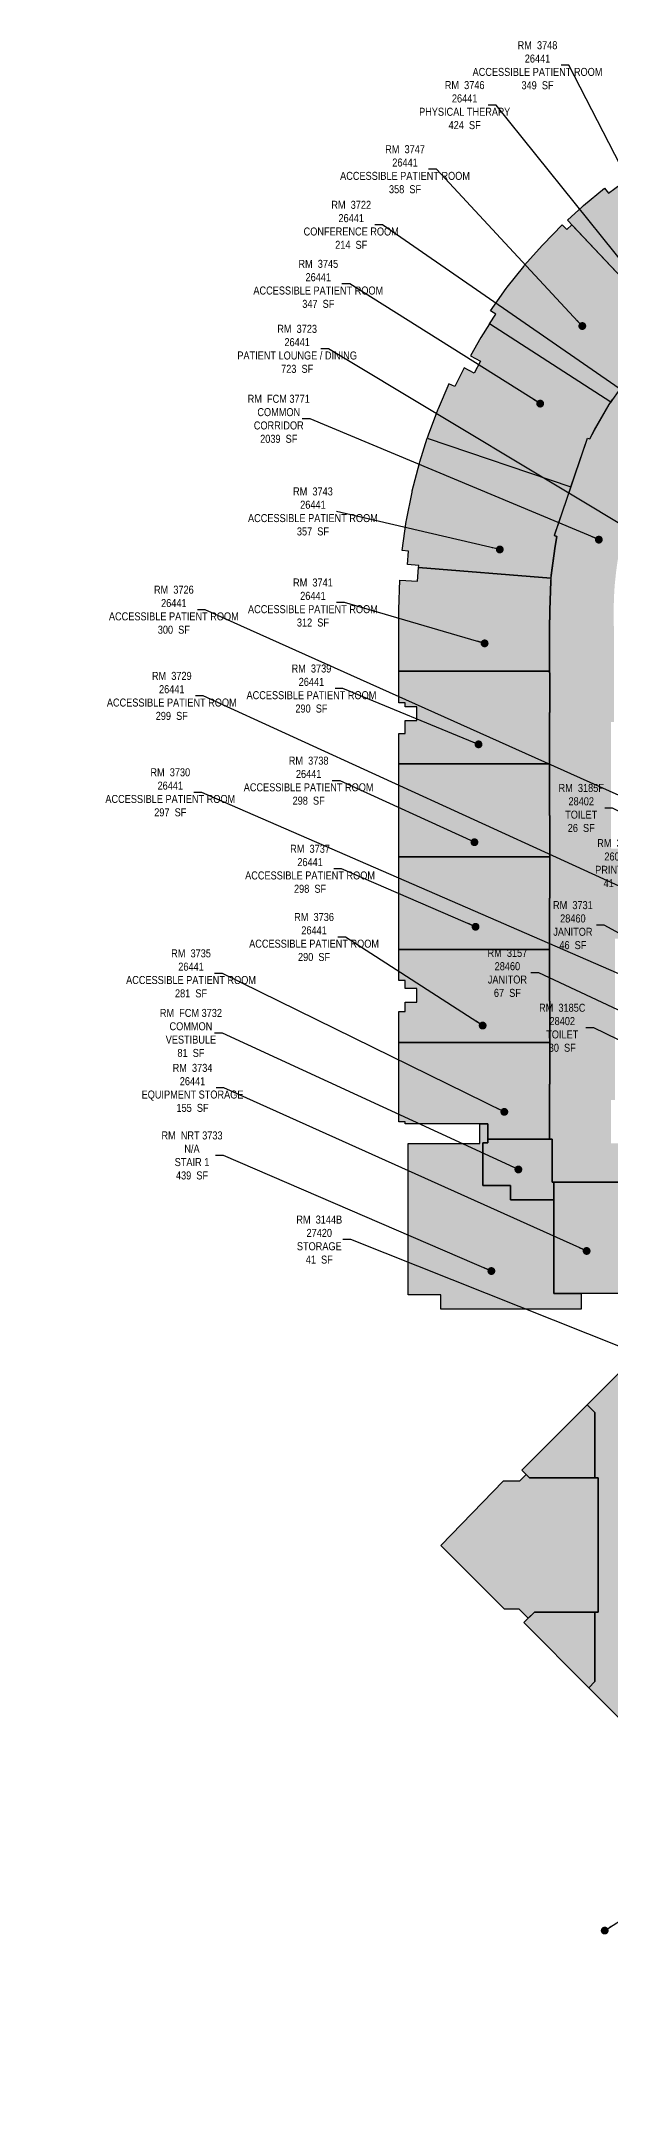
# Model space of a CAD drawing. Header units: inches. Extents: x -2929 to 5743, y -2530 to 4297.
# Drawn here: x -667 to 330, y 700 to 4297 of the extents above; entities that cross this region are included whole.
import ezdxf

# ---------------------------------------------------------------- set-up
doc = ezdxf.new("R2010")
doc.units = ezdxf.units.IN
doc.header["$LTSCALE"] = 48
doc.header["$MEASUREMENT"] = 0
for name, color, linetype in [('0-LABEL', 3, 'Continuous'), ('1-NRT', 200, 'Continuous'), ('1-NRT-PTN', 253, 'Continuous'), ('3-FCM', 190, 'Continuous'), ('3-FCM-PTN', 9, 'Continuous'), ('4-OCC', 6, 'Continuous'), ('4-OCC-PTN', 95, 'Continuous')]:
    doc.layers.add(name, color=color, linetype=linetype)
doc.styles.add('ArialN', font='ARIALN.TTF')
doc.dimstyles.new('AB-220', dxfattribs={"dimscale": 220, "dimtxt": 0.070312, "dimasz": 0.0625, "dimexe": 0.0625, "dimexo": 0.125, "dimgap": 0.1875, "dimtad": 0, "dimdec": 4, "dimrnd": 0.0625, "dimzin": 0, "dimdsep": 46, "dimlunit": 4, "dimtxsty": 'ArialN', "dimblk": 'ARCHTICK', "dimcen": 0.0625, "dimclrd": 256, "dimclre": 256, "dimclrt": 256, "dimadec": 0, "dimazin": 0, "dimtfac": 1, "dimtdec": 4, "dimtofl": 0, "dimtmove": 2, "dimatfit": 3, "dimldrblk": 'DOT', "dimfxl": 0, "dimfrac": 2, "dimtolj": 1, "dimtzin": 0, "dimlwd": -1, "dimlwe": -1, "dimarcsym": 0})

# ---------------------------------------------------------------- blocks, each defined once
blk = doc.blocks.new('_ArchTick')
at = {"const_width": 0.15}
blk.add_lwpolyline([(-0.5, -0.5), (0.5, 0.5)], dxfattribs=at)
blk = doc.blocks.new('_Dot')
at = {"lineweight": -2}
blk.add_line((-0.5, 0), (-1, 0), dxfattribs=at)
at = {"const_width": 0.5}
blk.add_lwpolyline([(-0.25, 0, 1), (0.25, 0, 1)], format="xyb", close=True, dxfattribs=at)

msp = doc.modelspace()

# ---------------------------------------------------------------- hatches: boundary and pattern name
at = {"layer": '1-NRT-PTN'}
h = msp.add_hatch(color=256, dxfattribs=at)
h.dxf.hatch_style = 1
h.paths.add_polyline_path([(230.6, 2269.2), (230.6, 2105.3), (278.6, 2105.3), (278.6, 2078.2), (32.7, 2078.2), (32.7, 2103.1), (-24.4, 2103.1), (-24.4, 2368.1), (101.1, 2368.1), (101.1, 2402.3), (115.1, 2402.3), (115.1, 2369.2), (106.3, 2369.2), (106.3, 2294.6), (154.5, 2294.6), (154.5, 2269.2)])
msp.add_hatch(color=256, dxfattribs=at).paths.add_polyline_path([(144.1, 1553.3), (32.6, 1664.7), (142.5, 1777.4), (170.9, 1777.4), (182.2, 1788.6), (188.1, 1782.6), (307.9, 1782.6), (307.9, 1610.2), (307.9, 1547.9), (196.8, 1548), (185.8, 1537.4), (169.9, 1553.3)])
at = {"layer": '3-FCM-PTN'}
h = msp.add_hatch(color=256, dxfattribs=at)
h.dxf.hatch_style = 1
edge = h.paths.add_edge_path()
edge.add_line((480.8, 3009.3), (481.2, 3009.7))
edge.add_line((481.2, 3009.7), (556.3, 3084.8))
edge.add_line((556.3, 3084.8), (880.4, 3408.9))
edge.add_line((880.4, 3408.9), (959.7, 3329.7))
edge.add_line((959.7, 3329.7), (958.8, 3328.8))
edge.add_line((958.8, 3328.8), (774.8, 3144.7))
edge.add_line((774.8, 3144.7), (774.4, 3144.4))
edge.add_line((774.4, 3144.4), (693.7, 3063.6))
edge.add_line((693.7, 3063.6), (377.2, 2747.1))
edge.add_line((377.2, 2747.1), (377.2, 2726))
edge.add_line((377.2, 2726), (337.8, 2726))
edge.add_line((337.8, 2726), (337.8, 2443.7))
edge.add_line((337.8, 2443.7), (330.6, 2443.7))
edge.add_line((330.6, 2443.7), (330.6, 2368.2))
edge.add_line((330.6, 2368.2), (345.3, 2368.2))
edge.add_line((345.3, 2368.2), (345.3, 2300.3))
edge.add_line((345.3, 2300.3), (227.5, 2300.3))
edge.add_line((227.5, 2300.3), (227.5, 2375.5))
edge.add_line((227.5, 2375.5), (223.1, 2375.5))
edge.add_line((223.1, 2375.5), (223.1, 2471.7))
edge.add_line((223.1, 2471.7), (223.3, 2471.7))
edge.add_line((223.3, 2471.7), (223.3, 2617))
edge.add_line((223.3, 2617), (223.1, 2617))
edge.add_line((223.1, 2617), (223.1, 2797.2))
edge.add_line((223.1, 2797.2), (223.3, 2797.2))
edge.add_line((223.3, 2797.2), (223.3, 2942))
edge.add_line((223.3, 2942), (223.1, 2942))
edge.add_line((223.1, 2942), (223.1, 3122.2))
edge.add_line((223.1, 3122.2), (223.3, 3122.2))
edge.add_line((223.3, 3122.2), (223.3, 3191.5))
edge.add_line((223.3, 3191.5), (223.1, 3191.5))
edge.add_line((223.1, 3191.5), (223.1, 3284.1))
edge.add_line((223.1, 3284.1), (223.3, 3284.1))
edge.add_line((223.3, 3284.1), (223.3, 3301))
edge.add_line((223.3, 3301), (225.5, 3351.9))
edge.add_line((225.5, 3351.9), (225.6, 3356.8))
edge.add_line((225.6, 3356.8), (226.1, 3362.4))
edge.add_line((226.1, 3362.4), (232.7, 3412.9))
edge.add_line((232.7, 3412.9), (235.8, 3430.2))
edge.add_line((235.8, 3430.2), (231.4, 3431.7))
edge.add_line((231.4, 3431.7), (289.3, 3602.3))
edge.add_line((289.3, 3602.3), (293.7, 3600.8))
edge.add_line((293.7, 3600.8), (301.7, 3616.3))
edge.add_line((301.7, 3616.3), (327.6, 3660.9))
edge.add_line((327.6, 3660.9), (330.4, 3665.2))
edge.add_line((330.4, 3665.2), (333.4, 3670))
edge.add_line((333.4, 3670), (363.2, 3711.9))
edge.add_line((363.2, 3711.9), (373.8, 3725.3))
edge.add_line((373.8, 3725.3), (370.6, 3728.7))
edge.add_line((370.6, 3728.7), (501.8, 3852.1))
edge.add_line((501.8, 3852.1), (505, 3848.7))
edge.add_line((505, 3848.7), (519.5, 3858.7))
edge.add_line((519.5, 3858.7), (562.7, 3885.7))
edge.add_line((562.7, 3885.7), (567.6, 3888.4))
edge.add_line((567.6, 3888.4), (572.5, 3891.2))
edge.add_line((572.5, 3891.2), (618.1, 3914))
edge.add_line((618.1, 3914), (634.2, 3921))
edge.add_line((634.2, 3921), (633, 3925.5))
edge.add_line((633, 3925.5), (721.8, 3949.8))
edge.add_line((721.8, 3949.8), (747.9, 3846.1))
edge.add_line((747.9, 3846.1), (748.8, 3842.3))
edge.add_arc((896.7, 3300.7), 561.5, 105.2734, 119.0253)
edge.add_arc((878.9, 3324.8), 531.8, 118.6132, 128.8281)
edge.add_arc((896.6, 3301.1), 561.3, 128.7098, 140.2622)
edge.add_arc((871.2, 3320.3), 529.6, 140.114, 150.5668)
edge.add_arc((896.6, 3301), 561.1, 150.1227, 174.7582)
edge.add_arc((907.5, 3300.2), 572.1, 174.7774, 179.4419)
edge.add_line((335.5, 3305.8), (335.6, 3251.8))
edge.add_line((335.6, 3251.8), (335.6, 3120))
edge.add_line((335.6, 3120), (335.6, 3105.5))
edge.add_line((335.6, 3105.5), (334.8, 3105.5))
edge.add_line((334.8, 3105.5), (330.5, 3105.5))
edge.add_line((330.5, 3105.5), (330.8, 3105.5))
edge.add_line((330.8, 3105.5), (330.5, 3105.5))
edge.add_line((330.5, 3105.5), (330.8, 2992.6))
edge.add_line((330.8, 2992.6), (330.8, 2884.6))
edge.add_arc((331.8, 2884.6), 1, 180, 270)
edge.add_line((331.8, 2883.6), (362.1, 2883.6))
edge.add_line((362.1, 2883.6), (482.5, 3004.1))
edge.add_line((482.5, 3004.1), (479, 3007.5))
edge.add_line((479, 3007.5), (480.8, 3009.3))
h = msp.add_hatch(color=256, dxfattribs=at)
h.dxf.hatch_style = 1
h.paths.add_polyline_path([(227.5, 2375.5), (227.5, 2300.3), (230.6, 2300.3), (230.6, 2269.2), (154.5, 2269.2), (154.5, 2294.6), (106.3, 2294.6), (106.3, 2369.2), (115.1, 2369.2), (115.1, 2375.5)])
at = {"layer": '4-OCC-PTN'}
h = msp.add_hatch(color=192, dxfattribs=at)
h.dxf.hatch_style = 1
h.paths.add_polyline_path([(567.6, 3888.4), (562.7, 3885.7), (519.4, 3858.7), (505, 3848.7), (501.8, 3852.1), (436.2, 3790.4), (254.7, 3983.6), (280.7, 4007.5), (282.7, 4009.2), (319.5, 4039.6), (326.4, 4030.8), (348.2, 4047), (359.7, 4030.9), (379.2, 4044.9), (367.7, 4061), (375.5, 4066.2), (375.4, 4066.3), (412.2, 4090.7), (406.5, 4099.8), (438.7, 4118.7)])
h = msp.add_hatch(color=192, dxfattribs=at)
h.dxf.hatch_style = 1
h.paths.add_polyline_path([(262.3, 3975.5), (436.2, 3790.4), (370.6, 3728.7), (373.8, 3725.3), (363, 3711.5), (333.4, 3669.9), (332.1, 3667.9), (330.4, 3665.2), (117.9, 3801.9), (128.8, 3818.9), (119.6, 3825.1), (147.3, 3864.1), (148.9, 3866.1), (177.8, 3902.5), (179.5, 3904.5), (210.3, 3939.3), (212, 3941.2), (245.4, 3975.1), (253.3, 3967.2)])
h = msp.add_hatch(color=192, dxfattribs=at)
h.dxf.hatch_style = 1
h.paths.add_polyline_path([(330.4, 3665.2), (117.9, 3801.9), (102.7, 3778), (84.8, 3746.3), (102.3, 3737), (91, 3715.8), (73.5, 3725.1), (57.2, 3692.4), (47.1, 3697.1), (28.1, 3653.3), (27.1, 3650.9), (10.8, 3607.4), (9.1, 3602.2), (260.4, 3517), (289.3, 3602.3), (293.7, 3600.8), (301.8, 3616.4), (327.6, 3660.9)])
h = msp.add_hatch(color=192, dxfattribs=at)
h.dxf.hatch_style = 1
h.paths.add_polyline_path([(225.6, 3356.8), (-6, 3376), (-5.7, 3379.1), (-25.7, 3380.8), (-23.8, 3404.3), (-34.8, 3405.5), (-27.7, 3456.1), (-27.2, 3458.6), (-17.6, 3507.4), (-17.1, 3509.9), (-4.7, 3558.1), (-4, 3560.6), (9.1, 3602.2), (260.4, 3517), (231.4, 3431.7), (235.8, 3430.2), (232.7, 3412.9), (226.1, 3361.9)])
h = msp.add_hatch(color=192, dxfattribs=at)
h.dxf.hatch_style = 1
h.paths.add_polyline_path([(223.1, 3194.6), (-40.7, 3194.6), (-40.7, 3299.7), (-40.6, 3302.4), (-39.2, 3353.4), (-8, 3351.6), (-6, 3376), (225.6, 3356.8), (225.5, 3351.9), (223.3, 3301), (223.3, 3284.1), (223.1, 3284.1), (223.1, 3197.9)])
h = msp.add_hatch(color=192, dxfattribs=at)
h.dxf.hatch_style = 1
h.paths.add_polyline_path([(223.3, 3191.5), (223.3, 3122.2), (223.1, 3122.2), (223.1, 3032.1), (-40.7, 3032.1), (-40.7, 3085), (-29.5, 3085), (-29.5, 3108), (-9.4, 3108), (-9.4, 3131.7), (-29.5, 3131.7), (-29.5, 3139), (-40.7, 3139), (-40.7, 3194.6), (223.1, 3194.6), (223.1, 3191.5), (223.3, 3191.5)])
h = msp.add_hatch(color=192, dxfattribs=at)
h.dxf.hatch_style = 1
h.paths.add_polyline_path([(223.3, 2869.6), (223.3, 2942), (223.1, 2942), (223.1, 3032.1), (-40.7, 3032.1), (-40.7, 2869.6)])
h = msp.add_hatch(color=192, dxfattribs=at)
h.dxf.hatch_style = 1
h.paths.add_polyline_path([(223.1, 2707.1), (223.1, 2797.2), (223.3, 2869.6), (-40.7, 2869.6), (-40.7, 2707.1)])
h = msp.add_hatch(color=192, dxfattribs=at)
h.dxf.hatch_style = 1
h.paths.add_polyline_path([(223.3, 2544.6), (223.3, 2617), (223.1, 2617), (223.1, 2707.1), (-40.7, 2707.1), (-40.7, 2653), (-29.5, 2653), (-29.5, 2639), (-9.4, 2639), (-9.4, 2615), (-29.5, 2615), (-29.5, 2599), (-40.7, 2599), (-40.7, 2544.6)])
h = msp.add_hatch(color=192, dxfattribs=at)
h.dxf.hatch_style = 1
h.paths.add_polyline_path([(-40.7, 2544.6), (-40.7, 2406), (-29.5, 2406), (-29.5, 2402.3), (115.1, 2402.3), (115.1, 2375.5), (223.1, 2375.5), (223.1, 2471.7), (223.3, 2544.6)])
for points in [[(1009.5, 2353.6), (1084.8, 2278.3), (1086.7, 2280.2), (1091.1, 2275.7), (1057.2, 2241.8), (1136.2, 2162.8), (1156.8, 2183.4), (1231.7, 2108.6), (1211, 2087.9), (1367.1, 1931.9), (1295.6, 1860.3), (1240.7, 1860.3), (1240.7, 1871.1), (1259, 1889.4), (1077.3, 2071), (1064.1, 2057.8), (1022.1, 2099.7), (1035.4, 2113), (854.2, 2294.1), (841, 2280.9), (829.2, 2292.6), (823.2, 2286.7), (821.4, 2288.5), (804.4, 2271.5), (806.3, 2269.7), (750.2, 2213.6), (636.3, 2099.6), (619.3, 2082.6), (482.5, 1945.8), (510.3, 1918.1), (439, 1846.8), (439, 1698.2), (464, 1673.3), (439, 1648.3), (439, 1521.5), (408.8, 1521.5), (408.8, 1459), (478.1, 1389.7), (587.7, 1389.7), (595.2, 1389.7), (613.1, 1389.7), (613.1, 1368.5), (613.1, 1361.1), (613.1, 1254.6), (897.6, 970.2), (1037.7, 970.2), (1170.7, 1103.2), (1326.6, 1259.1), (1326.6, 1280.9), (1329.3, 1280.9), (1329.3, 1328.9), (1326.6, 1328.9), (1326.6, 1400.4), (1398.1, 1400.4), (1398.1, 1397.8), (1446.1, 1397.8), (1446.1, 1400.4), (1467.9, 1400.4), (1541.1, 1473.5), (1541.1, 1623.5), (1495.6, 1669), (1493.4, 1666.8), (1476.2, 1683.9), (1346.1, 1683.9), (1283.7, 1746.3), (1240.7, 1746.3), (1240.7, 1860.3), (1295.6, 1860.3), (1367.1, 1931.9), (1503, 1795.9), (1499.3, 1792.2), (1605.8, 1685.7), (1609.5, 1689.4), (1659.8, 1639.1), (1769.5, 1639.1), (1769.5, 1532.6), (1752.5, 1532.6), (1652.1, 1432.2), (1652.1, 1341.7), (1671, 1322.8), (1612.1, 1263.4), (1543.1, 1332.4), (1502.8, 1292.1), (1507.4, 1287.5), (1329.8, 1109.9), (1360.2, 1079.5), (1358.3, 1077.6), (1392.3, 1043.7), (1394.1, 1045.5), (1406.3, 1033.3), (1317.8, 944.8), (1305.6, 957), (1307.4, 958.8), (1273.5, 992.8), (1271.6, 990.9), (1241.2, 1021.3), (1053.6, 833.7), (1043.8, 823.9), (1058.8, 809), (1088.1, 779.7), (1008, 699.6), (292, 1415.6), (302.6, 1426.3), (302.6, 1547.9), (307.9, 1547.9), (307.9, 1782.6), (302.6, 1782.6), (302.6, 1896.9), (288.8, 1910.8), (839, 2461), (977.4, 2321.5)], [(288.8, 1910.8), (302.6, 1896.9), (302.6, 1782.6), (188.1, 1782.6), (174.4, 1796.4)], [(177.8, 1529.8), (196.8, 1548), (302.6, 1547.9), (302.6, 1426.3), (292, 1415.6)]]:
    msp.add_hatch(color=121, dxfattribs=at).paths.add_polyline_path(points)
h = msp.add_hatch(color=192, dxfattribs=at)
h.dxf.hatch_style = 1
h.paths.add_polyline_path([(345.3, 2300.3), (345.3, 2105.3), (230.6, 2105.3), (230.6, 2300.3)])

# ---------------------------------------------------------------- linework, layer by layer
at = {"layer": '1-NRT'}
for points in [[(230.6, 2269.2), (230.6, 2105.3), (278.6, 2105.3), (278.6, 2078.2), (32.7, 2078.2), (32.7, 2103.1), (-24.4, 2103.1), (-24.4, 2368.1), (101.1, 2368.1), (101.1, 2402.3), (115.1, 2402.3), (115.1, 2369.2), (106.3, 2369.2), (106.3, 2294.6), (154.5, 2294.6), (154.5, 2269.2), (230.6, 2269.2)], [(144.1, 1553.3), (32.6, 1664.7), (142.5, 1777.4), (170.9, 1777.4), (182.2, 1788.6), (188.1, 1782.6), (307.9, 1782.6), (307.9, 1610.2), (307.9, 1547.9), (196.8, 1548), (185.8, 1537.4), (169.9, 1553.3)]]:
    msp.add_lwpolyline(points, close=True, dxfattribs=at)
at = {"layer": '3-FCM'}
msp.add_lwpolyline([(345.3, 2300.3), (227.5, 2300.3), (227.5, 2375.5), (223.1, 2375.5), (223.1, 2471.7), (223.3, 2471.7), (223.3, 2617), (223.1, 2617), (223.1, 2797.2), (223.3, 2797.2), (223.3, 2942), (223.1, 2942), (223.1, 3122.2), (223.3, 3122.2), (223.4, 3191.5), (223.1, 3191.5), (223.1, 3284.1), (223.4, 3284.1), (223.3, 3301), (225.5, 3351.9), (225.7, 3356.8), (226.1, 3362.4), (232.7, 3412.9), (235.9, 3430.2), (231.5, 3431.7), (289.3, 3602.3), (293.8, 3600.8), (301.7, 3616.3), (327.6, 3660.9), (330.4, 3665.2), (333.4, 3669.9)], dxfattribs=at)
msp.add_lwpolyline([(227.5, 2375.5), (227.5, 2300.3), (230.6, 2300.3), (230.6, 2269.2), (154.5, 2269.2), (154.5, 2294.6), (106.3, 2294.6), (106.3, 2369.2), (115.1, 2369.2), (115.1, 2375.5), (227.5, 2375.5)], close=True, dxfattribs=at)
at = {"layer": '4-OCC'}
for p, q in [((330.4, 3665.3), (117.9, 3801.9)), ((328.7, 3662.7), (332, 3667.8)), ((223.1, 2703.2), (223.1, 2711))]:
    msp.add_line(p, q, dxfattribs=at)
for points in [[(567.6, 3888.4), (562.7, 3885.7), (519.4, 3858.7), (505, 3848.7), (501.8, 3852.1), (436.2, 3790.4), (254.7, 3983.6), (280.7, 4007.5), (282.7, 4009.2), (319.5, 4039.6), (326.4, 4030.8), (348.2, 4047), (359.7, 4030.9), (379.2, 4044.9), (367.7, 4061), (375.5, 4066.2), (375.4, 4066.3), (412.2, 4090.7), (406.5, 4099.8), (438.7, 4118.7)], [(262.3, 3975.5), (436.2, 3790.4), (370.6, 3728.7), (373.8, 3725.3), (363, 3711.5), (333.4, 3669.9), (332.1, 3667.9), (330.4, 3665.2), (117.9, 3801.9), (128.8, 3818.9), (119.6, 3825.1), (147.3, 3864.1), (148.9, 3866.1), (177.8, 3902.5), (179.5, 3904.5), (210.3, 3939.3), (212, 3941.2), (245.4, 3975.1), (253.3, 3967.2), (262.3, 3975.5)], [(330.4, 3665.2), (117.9, 3801.9), (102.7, 3778), (84.8, 3746.3), (102.3, 3737), (91, 3715.8), (73.5, 3725.1), (57.2, 3692.4), (47.1, 3697.1), (28.1, 3653.3), (27.1, 3650.9), (10.8, 3607.4), (9.1, 3602.2), (260.4, 3517), (289.3, 3602.3), (293.7, 3600.8), (301.8, 3616.4), (327.6, 3660.9)], [(225.6, 3356.8), (-6, 3376), (-5.7, 3379.1), (-25.7, 3380.8), (-23.8, 3404.3), (-34.8, 3405.5), (-27.7, 3456.1), (-27.2, 3458.6), (-17.6, 3507.4), (-17.1, 3509.9), (-4.7, 3558.1), (-4, 3560.6), (9.1, 3602.2), (260.4, 3517), (231.4, 3431.7), (235.8, 3430.2), (232.7, 3412.9), (226.1, 3361.9)], [(223.1, 3194.6), (-40.7, 3194.6), (-40.7, 3299.7), (-40.6, 3302.4), (-39.2, 3353.4), (-8, 3351.6), (-6, 3376), (225.6, 3356.8), (225.5, 3351.9), (223.3, 3301), (223.3, 3284.1), (223.1, 3284.1), (223.1, 3197.9)], [(223.3, 3191.5), (223.3, 3122.2), (223.1, 3122.2), (223.1, 3032.1), (-40.7, 3032.1), (-40.7, 3085), (-29.5, 3085), (-29.5, 3108), (-9.4, 3108), (-9.4, 3131.7), (-29.5, 3131.7), (-29.5, 3139), (-40.7, 3139), (-40.7, 3194.6), (223.1, 3194.6), (223.1, 3191.5), (223.3, 3191.5)], [(223.3, 2869.6), (-40.7, 2869.6), (-40.7, 3032.1), (223.1, 3032.1), (223.1, 2942), (223.3, 2942)], [(223.1, 2707.1), (-40.7, 2707.1), (-40.7, 2869.6), (223.3, 2869.6), (223.3, 2797.2), (223.1, 2797.2)], [(223.3, 2544.6), (-40.7, 2544.6), (-40.7, 2599), (-29.5, 2599), (-29.5, 2615), (-9.4, 2615), (-9.4, 2639), (-29.5, 2639), (-29.5, 2653), (-40.7, 2653), (-40.7, 2707.1), (223.1, 2707.1), (223.1, 2617), (223.3, 2617)], [(223.3, 2544.6), (223.3, 2471.7), (223.1, 2471.7), (223.1, 2375.5), (115.1, 2375.5), (115.1, 2402.3), (-29.5, 2402.3), (-29.5, 2406), (-40.7, 2406), (-40.7, 2544.6)], [(345.3, 2300.3), (345.3, 2105.3), (230.6, 2105.3), (230.6, 2300.3)], [(288.8, 1910.8), (302.6, 1896.9), (302.6, 1782.6), (188.1, 1782.6), (174.4, 1796.4)], [(177.8, 1529.8), (196.8, 1548), (302.6, 1547.9), (302.6, 1426.3), (292, 1415.6)]]:
    msp.add_lwpolyline(points, close=True, dxfattribs=at)
msp.add_lwpolyline([(1008, 699.6), (292, 1415.6), (302.6, 1426.3), (302.6, 1547.9), (307.9, 1547.9), (307.9, 1782.6), (302.6, 1782.6), (302.6, 1896.9), (288.8, 1910.8), (839, 2461)], dxfattribs=at)

# ---------------------------------------------------------------- texts
at = {"layer": '0-LABEL', "char_height": 14, "attachment_point": 5, "style": 'ArialN'}
for s, insert in [('RM  3748\\P26441\\PACCESSIBLE PATIENT ROOM\\P349  SF', (202, 4254.5)), ('RM  3746\\P26441\\PPHYSICAL THERAPY\\P424  SF', (74.5, 4184.8)), ('RM  3747\\P26441\\PACCESSIBLE PATIENT ROOM\\P358  SF', (-29.8, 4072.6)), ('RM  3722\\P26441\\PCONFERENCE ROOM\\P214  SF', (-124, 3975.3)), ('RM  3745\\P26441\\PACCESSIBLE PATIENT ROOM\\P347  SF', (-181.6, 3872)), ('RM  3723\\P26441\\PPATIENT LOUNGE / DINING\\P723  SF', (-218.6, 3758.3)), ('RM  FCM 3771\\PCOMMON\\PCORRIDOR\\P2039  SF', (-250.8, 3635.9)), ('RM  3743\\P26441\\PACCESSIBLE PATIENT ROOM\\P357  SF', (-191, 3473.8)), ('RM  3741\\P26441\\PACCESSIBLE PATIENT ROOM\\P312  SF', (-191, 3314.4)), ('RM  3726\\P26441\\PACCESSIBLE PATIENT ROOM\\P300  SF', (-434.4, 3301.8)), ('RM  3739\\P26441\\PACCESSIBLE PATIENT ROOM\\P290  SF', (-193.6, 3163.9)), ('RM  3729\\P26441\\PACCESSIBLE PATIENT ROOM\\P299  SF', (-438, 3151)), ('RM  3730\\P26441\\PACCESSIBLE PATIENT ROOM\\P297  SF', (-440.6, 2982.3)), ('RM  3738\\P26441\\PACCESSIBLE PATIENT ROOM\\P298  SF', (-198.5, 3002.7)), ('RM  3185F\\P28402\\PTOILET\\P26  SF', (278.5, 2954.9)), ('RM  3737\\P26441\\PACCESSIBLE PATIENT ROOM\\P298  SF', (-196, 2848.5)), ('RM  3161\\P26010\\PPRINTING\\P41  SF', (341.3, 2858.3)), ('RM  3736\\P26441\\PACCESSIBLE PATIENT ROOM\\P290  SF', (-189, 2729.1)), ('RM  3731\\P28460\\PJANITOR\\P46  SF', (263.9, 2749.9)), ('RM  3735\\P26441\\PACCESSIBLE PATIENT ROOM\\P281  SF', (-404.3, 2665.5)), ('RM  3157\\P28460\\PJANITOR\\P67  SF', (149.3, 2666.3)), ('RM  FCM 3732\\PCOMMON\\PVESTIBULE\\P81  SF', (-404.5, 2561.2)), ('RM  3185C\\P28402\\PTOILET\\P30  SF', (245.3, 2570.3)), ('RM  3734\\P26441\\PEQUIPMENT STORAGE\\P155  SF', (-401.7, 2465.1)), ('RM  NRT 3733\\PN/A\\PSTAIR 1\\P439  SF', (-402.6, 2346.9)), ('RM  3144B\\P27420\\PSTORAGE\\P41  SF', (-179.9, 2199.6))]:
    msp.add_mtext(s, dxfattribs=dict(at, insert=insert))

# ---------------------------------------------------------------- leaders
at = {"layer": '0-LABEL', "annotation_type": 0, "has_hookline": 1}
for points, hookline_direction, text_width in [([(411.1, 3954.6), (257, 4254.5), (243.3, 4254.5)], 1, 226), ([(612.6, 3584), (129.5, 4184.8), (115.8, 4184.8)], 1, 158.1), ([(280.4, 3798.3), (25.2, 4072.6), (11.4, 4072.6)], 1, 226), ([(756.8, 3404), (-69, 3975.3), (-82.8, 3975.3)], 1, 164.6), ([(206.7, 3662.5), (-126.6, 3872), (-140.4, 3872)], 1, 226), ([(543.7, 3333.5), (-163.6, 3758.3), (-177.3, 3758.3)], 1, 207.2), ([(309.3, 3424.5), (-195.8, 3635.9), (-209.6, 3635.9)], 1, 104.5), ([(136, 3407.3), (-149.8, 3473.8)], 1, 226), ([(109.4, 3243), (-136, 3314.4), (-149.8, 3314.4)], 1, 226), ([(649.7, 2839.9), (-379.4, 3301.8), (-393.2, 3301.8)], 1, 226), ([(538.9, 2729.1), (-383, 3151), (-396.7, 3151)], 1, 226), ([(98.8, 3066.3), (-138.6, 3163.9), (-152.3, 3163.9)], 1, 226), ([(91.6, 2895), (-143.5, 3002.7), (-157.3, 3002.7)], 1, 226), ([(442.6, 2622), (-385.6, 2982.3), (-399.4, 2982.3)], 1, 226), ([(1812.3, 2216.3), (333.5, 2954.9), (319.7, 2954.9)], 1, 77.4), ([(93.6, 2747.1), (-141, 2848.5), (-154.7, 2848.5)], 1, 226), ([(1231.3, 2383.1), (396.3, 2858.3), (382.6, 2858.3)], 1, 74.4), ([(391.6, 2710.5), (318.9, 2749.9), (305.2, 2749.9)], 1, 68), ([(106, 2574.2), (-134, 2729.1), (-147.7, 2729.1)], 1, 226), ([(143.9, 2423.2), (-349.3, 2665.5), (-363.1, 2665.5)], 1, 226), ([(1126.8, 2233.7), (204.3, 2666.3), (190.6, 2666.3)], 1, 68), ([(168.5, 2322.4), (-349.5, 2561.2), (-363.3, 2561.2)], 1, 106.6), ([(1322.9, 2074.2), (300.3, 2570.3), (286.6, 2570.3)], 1, 79.2), ([(288, 2179.8), (-346.7, 2465.1), (-360.4, 2465.1)], 1, 176.1), ([(121.3, 2144.7), (-347.6, 2346.9), (-361.3, 2346.9)], 1, 104.9), ([(1161.4, 1688.4), (-124.9, 2199.6), (-138.7, 2199.6)], 1, 78.2), ([(319.6, 990.6), (744.6, 1264.6), (758.3, 1264.6)], 0, 86.3)]:
    msp.add_leader(points, dimstyle='AB-220', dxfattribs=dict(at, hookline_direction=hookline_direction, text_width=text_width))

doc.saveas('drawing.dxf')
